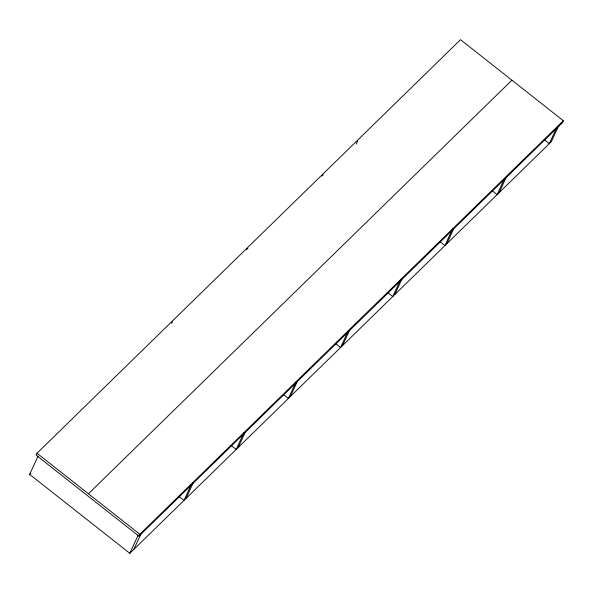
<?xml version="1.0" encoding="UTF-8"?>
<svg xmlns="http://www.w3.org/2000/svg" width="593" height="593" viewBox="0 0 593 593"><rect width="100%" height="100%" fill="white"/><g stroke="black" fill="none" stroke-linecap="round" stroke-linejoin="round"><path stroke-width="0.89" d="M37.003 453.252L36.121 455.165L138.962 536.191L562.468 122.625L563.35 120.713L460.509 39.687L37.003 453.252L139.837 534.278L138.962 536.191M558.599 125.886L551.32 141.705L129.815 553.313L29.65 474.393L38.078 456.076M129.815 553.313L138.243 534.997M133.833 549.392L141.112 533.574M191.287 484.57L184.008 500.396L178.93 496.393M186.017 498.431L193.296 482.613M356.2 144.084L357.668 140.889M243.856 432.779L236.199 449.435L231.114 445.432M238.201 447.47L245.48 431.652M296.04 381.818L288.383 398.474L283.298 394.471M290.392 396.509L297.664 380.691M348.232 330.857L340.567 347.513L335.49 343.51M342.576 345.549L349.855 329.73M400.416 279.896L392.751 296.552L387.674 292.549M394.76 294.588L402.039 278.769M452.6 228.935L444.943 245.591L439.858 241.588M446.818 243.753L453.719 228.765M504.02 179.642L497.127 194.63L492.049 190.627M499.136 192.666L506.415 176.847M556.204 128.681L549.311 143.669L544.233 139.666M171.258 323.2L172.578 321.91M246.555 249.675L247.874 248.385M321.88 176.121L323.2 174.831M29.65 474.393L30.799 473.273M88.424 493.761L511.929 80.196M139.837 534.278L563.35 120.713"/></g></svg>
